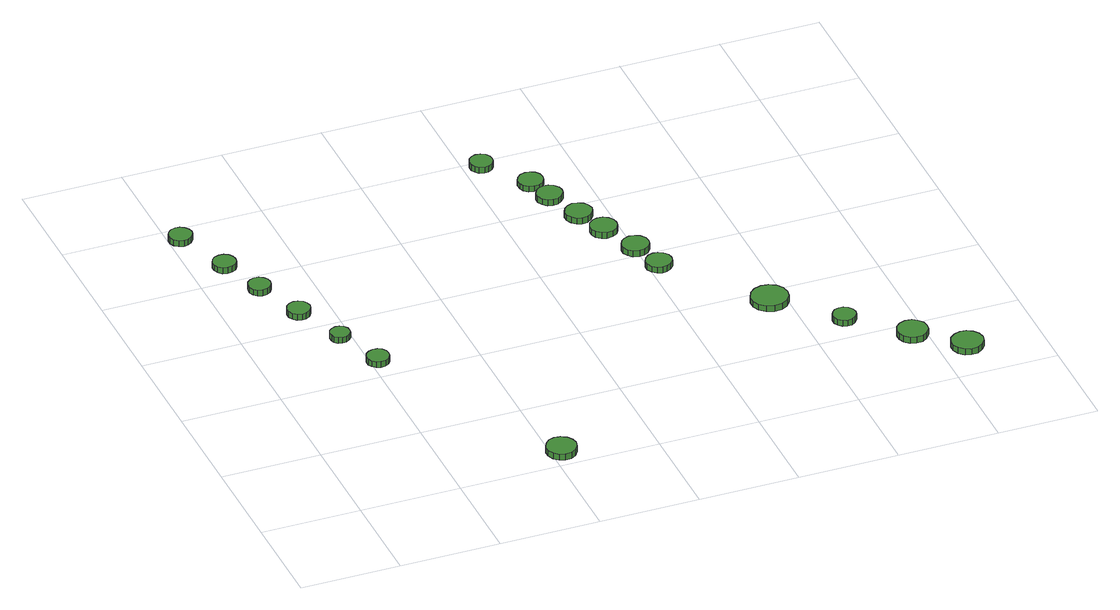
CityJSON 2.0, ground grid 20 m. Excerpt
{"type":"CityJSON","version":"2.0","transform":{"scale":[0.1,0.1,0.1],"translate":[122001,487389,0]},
"CityObjects":{
"tree1":{"type":"SolitaryVegetationObject","attributes":{"function":"something"},"geometry":[{"type":"MultiSurface","lod":"1","boundaries":[[[0,1,2,3,4,5,6,7,8,9,10,11,12,13,14]],[[15,16,17,18,19,20,21,22,23,24,25,26,27,28,29]],[[0,29,28,1]],[[1,28,27,2]],[[2,27,26,3]],[[3,26,25,4]],[[4,25,24,5]],[[5,24,23,6]],[[6,23,22,7]],[[7,22,21,8]],[[8,21,20,9]],[[9,20,19,10]],[[10,19,18,11]],[[11,18,17,12]],[[12,17,16,13]],[[13,16,15,14]],[[14,15,29,0]]]}]},
"tree2":{"type":"SolitaryVegetationObject","attributes":{"function":"something"},"geometry":[{"type":"MultiSurface","lod":"1","boundaries":[[[30,31,32,33,34,35,36,37,38,39,40,41,42,43,44]],[[45,46,47,48,49,50,51,52,53,54,55,56,57,58,59]],[[30,59,58,31]],[[31,58,57,32]],[[32,57,56,33]],[[33,56,55,34]],[[34,55,54,35]],[[35,54,53,36]],[[36,53,52,37]],[[37,52,51,38]],[[38,51,50,39]],[[39,50,49,40]],[[40,49,48,41]],[[41,48,47,42]],[[42,47,46,43]],[[43,46,45,44]],[[44,45,59,30]]]}]},
"tree3":{"type":"SolitaryVegetationObject","attributes":{"function":"something"},"geometry":[{"type":"MultiSurface","lod":"1","boundaries":[[[60,61,62,63,64,65,66,67,68,69,70,71,72,73,74]],[[75,76,77,78,79,80,81,82,83,84,85,86,87,88,89]],[[60,89,88,61]],[[61,88,87,62]],[[62,87,86,63]],[[63,86,85,64]],[[64,85,84,65]],[[65,84,83,66]],[[66,83,82,67]],[[67,82,81,68]],[[68,81,80,69]],[[69,80,79,70]],[[70,79,78,71]],[[71,78,77,72]],[[72,77,76,73]],[[73,76,75,74]],[[74,75,89,60]]]}]},
"tree4":{"type":"SolitaryVegetationObject","attributes":{"function":"something"},"geometry":[{"type":"MultiSurface","lod":"1","boundaries":[[[90,91,92,93,94,95,96,97,98,99,100,101,102,103,104]],[[105,106,107,108,109,110,111,112,113,114,115,116,117,118,119]],[[90,119,118,91]],[[91,118,117,92]],[[92,117,116,93]],[[93,116,115,94]],[[94,115,114,95]],[[95,114,113,96]],[[96,113,112,97]],[[97,112,111,98]],[[98,111,110,99]],[[99,110,109,100]],[[100,109,108,101]],[[101,108,107,102]],[[102,107,106,103]],[[103,106,105,104]],[[104,105,119,90]]]}]},
"tree5":{"type":"SolitaryVegetationObject","attributes":{"function":"something"},"geometry":[{"type":"MultiSurface","lod":"1","boundaries":[[[120,121,122,123,124,125,126,127,128,129,130,131,132,133,134]],[[135,136,137,138,139,140,141,142,143,144,145,146,147,148,149]],[[120,149,148,121]],[[121,148,147,122]],[[122,147,146,123]],[[123,146,145,124]],[[124,145,144,125]],[[125,144,143,126]],[[126,143,142,127]],[[127,142,141,128]],[[128,141,140,129]],[[129,140,139,130]],[[130,139,138,131]],[[131,138,137,132]],[[132,137,136,133]],[[133,136,135,134]],[[134,135,149,120]]]}]},
"tree6":{"type":"SolitaryVegetationObject","attributes":{"function":"something"},"geometry":[{"type":"MultiSurface","lod":"1","boundaries":[[[150,151,152,153,154,155,156,157,158,159,160,161,162,163,164]],[[165,166,167,168,169,170,171,172,173,174,175,176,177,178,179]],[[150,179,178,151]],[[151,178,177,152]],[[152,177,176,153]],[[153,176,175,154]],[[154,175,174,155]],[[155,174,173,156]],[[156,173,172,157]],[[157,172,171,158]],[[158,171,170,159]],[[159,170,169,160]],[[160,169,168,161]],[[161,168,167,162]],[[162,167,166,163]],[[163,166,165,164]],[[164,165,179,150]]]}]},
"tree7":{"type":"SolitaryVegetationObject","attributes":{"function":"something"},"geometry":[{"type":"MultiSurface","lod":"1","boundaries":[[[180,181,182,183,184,185,186,187,188,189,190,191,192,193,194]],[[195,196,197,198,199,200,201,202,203,204,205,206,207,208,209]],[[180,209,208,181]],[[181,208,207,182]],[[182,207,206,183]],[[183,206,205,184]],[[184,205,204,185]],[[185,204,203,186]],[[186,203,202,187]],[[187,202,201,188]],[[188,201,200,189]],[[189,200,199,190]],[[190,199,198,191]],[[191,198,197,192]],[[192,197,196,193]],[[193,196,195,194]],[[194,195,209,180]]]}]},
"tree8":{"type":"SolitaryVegetationObject","attributes":{"function":"something"},"geometry":[{"type":"MultiSurface","lod":"1","boundaries":[[[210,211,212,213,214,215,216,217,218,219,220,221,222,223,224]],[[225,226,227,228,229,230,231,232,233,234,235,236,237,238,239]],[[210,239,238,211]],[[211,238,237,212]],[[212,237,236,213]],[[213,236,235,214]],[[214,235,234,215]],[[215,234,233,216]],[[216,233,232,217]],[[217,232,231,218]],[[218,231,230,219]],[[219,230,229,220]],[[220,229,228,221]],[[221,228,227,222]],[[222,227,226,223]],[[223,226,225,224]],[[224,225,239,210]]]}]},
"tree9":{"type":"SolitaryVegetationObject","attributes":{"function":"something"},"geometry":[{"type":"MultiSurface","lod":"1","boundaries":[[[240,241,242,243,244,245,246,247,248,249,250,251,252,253,254]],[[255,256,257,258,259,260,261,262,263,264,265,266,267,268,269]],[[240,269,268,241]],[[241,268,267,242]],[[242,267,266,243]],[[243,266,265,244]],[[244,265,264,245]],[[245,264,263,246]],[[246,263,262,247]],[[247,262,261,248]],[[248,261,260,249]],[[249,260,259,250]],[[250,259,258,251]],[[251,258,257,252]],[[252,257,256,253]],[[253,256,255,254]],[[254,255,269,240]]]}]},
"tree10":{"type":"SolitaryVegetationObject","attributes":{"function":"something"},"geometry":[{"type":"MultiSurface","lod":"1","boundaries":[[[270,271,272,273,274,275,276,277,278,279,280,281,282,283,284]],[[285,286,287,288,289,290,291,292,293,294,295,296,297,298,299]],[[270,299,298,271]],[[271,298,297,272]],[[272,297,296,273]],[[273,296,295,274]],[[274,295,294,275]],[[275,294,293,276]],[[276,293,292,277]],[[277,292,291,278]],[[278,291,290,279]],[[279,290,289,280]],[[280,289,288,281]],[[281,288,287,282]],[[282,287,286,283]],[[283,286,285,284]],[[284,285,299,270]]]}]},
"tree11":{"type":"SolitaryVegetationObject","attributes":{"function":"something"},"geometry":[{"type":"MultiSurface","lod":"1","boundaries":[[[300,301,302,303,304,305,306,307,308,309,310,311,312,313,314]],[[315,316,317,318,319,320,321,322,323,324,325,326,327,328,329]],[[300,329,328,301]],[[301,328,327,302]],[[302,327,326,303]],[[303,326,325,304]],[[304,325,324,305]],[[305,324,323,306]],[[306,323,322,307]],[[307,322,321,308]],[[308,321,320,309]],[[309,320,319,310]],[[310,319,318,311]],[[311,318,317,312]],[[312,317,316,313]],[[313,316,315,314]],[[314,315,329,300]]]}]},
"tree12":{"type":"SolitaryVegetationObject","attributes":{"function":"something"},"geometry":[{"type":"MultiSurface","lod":"1","boundaries":[[[330,331,332,333,334,335,336,337,338,339,340,341,342,343,344]],[[345,346,347,348,349,350,351,352,353,354,355,356,357,358,359]],[[330,359,358,331]],[[331,358,357,332]],[[332,357,356,333]],[[333,356,355,334]],[[334,355,354,335]],[[335,354,353,336]],[[336,353,352,337]],[[337,352,351,338]],[[338,351,350,339]],[[339,350,349,340]],[[340,349,348,341]],[[341,348,347,342]],[[342,347,346,343]],[[343,346,345,344]],[[344,345,359,330]]]}]},
"tree13":{"type":"SolitaryVegetationObject","attributes":{"function":"something"},"geometry":[{"type":"MultiSurface","lod":"1","boundaries":[[[360,361,362,363,364,365,366,367,368,369,370,371,372,373,374]],[[375,376,377,378,379,380,381,382,383,384,385,386,387,388,389]],[[360,389,388,361]],[[361,388,387,362]],[[362,387,386,363]],[[363,386,385,364]],[[364,385,384,365]],[[365,384,383,366]],[[366,383,382,367]],[[367,382,381,368]],[[368,381,380,369]],[[369,380,379,370]],[[370,379,378,371]],[[371,378,377,372]],[[372,377,376,373]],[[373,376,375,374]],[[374,375,389,360]]]}]},
"tree14":{"type":"SolitaryVegetationObject","attributes":{"function":"something"},"geometry":[{"type":"MultiSurface","lod":"1","boundaries":[[[390,391,392,393,394,395,396,397,398,399,400,401,402,403,404]],[[405,406,407,408,409,410,411,412,413,414,415,416,417,418,419]],[[390,419,418,391]],[[391,418,417,392]],[[392,417,416,393]],[[393,416,415,394]],[[394,415,414,395]],[[395,414,413,396]],[[396,413,412,397]],[[397,412,411,398]],[[398,411,410,399]],[[399,410,409,400]],[[400,409,408,401]],[[401,408,407,402]],[[402,407,406,403]],[[403,406,405,404]],[[404,405,419,390]]]}]},
"tree15":{"type":"SolitaryVegetationObject","attributes":{"function":"something"},"geometry":[{"type":"MultiSurface","lod":"1","boundaries":[[[420,421,422,423,424,425,426,427,428,429,430,431,432,433,434]],[[435,436,437,438,439,440,441,442,443,444,445,446,447,448,449]],[[420,449,448,421]],[[421,448,447,422]],[[422,447,446,423]],[[423,446,445,424]],[[424,445,444,425]],[[425,444,443,426]],[[426,443,442,427]],[[427,442,441,428]],[[428,441,440,429]],[[429,440,439,430]],[[430,439,438,431]],[[431,438,437,432]],[[432,437,436,433]],[[433,436,435,434]],[[434,435,449,420]]]}]},
"tree16":{"type":"SolitaryVegetationObject","attributes":{"function":"something"},"geometry":[{"type":"MultiSurface","lod":"1","boundaries":[[[450,451,452,453,454,455,456,457,458,459,460,461,462,463,464]],[[465,466,467,468,469,470,471,472,473,474,475,476,477,478,479]],[[450,479,478,451]],[[451,478,477,452]],[[452,477,476,453]],[[453,476,475,454]],[[454,475,474,455]],[[455,474,473,456]],[[456,473,472,457]],[[457,472,471,458]],[[458,471,470,459]],[[459,470,469,460]],[[460,469,468,461]],[[461,468,467,462]],[[462,467,466,463]],[[463,466,465,464]],[[464,465,479,450]]]}]},
"tree17":{"type":"SolitaryVegetationObject","attributes":{"function":"something"},"geometry":[{"type":"MultiSurface","lod":"1","boundaries":[[[480,481,482,483,484,485,486,487,488,489,490,491,492,493,494]],[[495,496,497,498,499,500,501,502,503,504,505,506,507,508,509]],[[480,509,508,481]],[[481,508,507,482]],[[482,507,506,483]],[[483,506,505,484]],[[484,505,504,485]],[[485,504,503,486]],[[486,503,502,487]],[[487,502,501,488]],[[488,501,500,489]],[[489,500,499,490]],[[490,499,498,491]],[[491,498,497,492]],[[492,497,496,493]],[[493,496,495,494]],[[494,495,509,480]]]}]},
"tree18":{"type":"SolitaryVegetationObject","attributes":{"function":"something"},"geometry":[{"type":"MultiSurface","lod":"1","boundaries":[[[510,511,512,513,514,515,516,517,518,519,520,521,522,523,524]],[[525,526,527,528,529,530,531,532,533,534,535,536,537,538,539]],[[510,539,538,511]],[[511,538,537,512]],[[512,537,536,513]],[[513,536,535,514]],[[514,535,534,515]],[[515,534,533,516]],[[516,533,532,517]],[[517,532,531,518]],[[518,531,530,519]],[[519,530,529,520]],[[520,529,528,521]],[[521,528,527,522]],[[522,527,526,523]],[[523,526,525,524]],[[524,525,539,510]]]}]}
},
"vertices":[
[46,963,15],[44,972,15],[38,980,15],[30,985,15],[21,986,15],[11,983,15],[4,976,15],[0,968,15],[0,958,15],[4,949,15],[11,943,15],[21,940,15],[30,941,15],[38,946,15],[44,954,15],[44,954,2],[38,946,2],[30,941,2],[21,940,2],[11,943,2],[4,949,2],[0,958,2],[0,968,2],[4,976,2],[11,983,2],[21,986,2],[30,985,2],[38,980,2],[44,972,2],[46,963,2],
[89,851,13],[87,861,13],[82,868,13],[74,873,13],[64,874,13],[55,871,13],[48,865,13],[44,856,13],[44,847,13],[48,838,13],[55,831,13],[64,829,13],[74,830,13],[82,834,13],[87,842,13],[87,842,0],[82,834,0],[74,830,0],[64,829,0],[55,831,0],[48,838,0],[44,847,0],[44,856,0],[48,865,0],[55,871,0],[64,874,0],[74,873,0],[82,868,0],[87,861,0],[89,851,0],
[121,757,13],[119,766,13],[114,773,13],[106,778,13],[97,779,13],[88,776,13],[81,770,13],[78,761,13],[78,752,13],[81,744,13],[88,737,13],[97,735,13],[106,736,13],[114,740,13],[119,748,13],[119,748,0],[114,740,0],[106,736,0],[97,735,0],[88,737,0],[81,744,0],[78,752,0],[78,761,0],[81,770,0],[88,776,0],[97,779,0],[106,778,0],[114,773,0],[119,766,0],[121,757,0],
[160,655,13],[158,664,13],[153,672,13],[144,677,13],[135,678,13],[126,675,13],[119,669,13],[115,660,13],[115,650,13],[119,642,13],[126,635,13],[135,632,13],[144,633,13],[153,638,13],[158,646,13],[158,646,0],[153,638,0],[144,633,0],[135,632,0],[126,635,0],[119,642,0],[115,650,0],[115,660,0],[119,669,0],[126,675,0],[135,678,0],[144,677,0],[153,672,0],[158,664,0],[160,655,0],
[198,551,13],[197,559,13],[192,566,13],[185,570,13],[177,571,13],[169,568,13],[163,563,13],[160,555,13],[160,547,13],[163,540,13],[169,535,13],[177,532,13],[185,533,13],[192,537,13],[197,543,13],[197,543,0],[192,537,0],[185,533,0],[177,532,0],[169,535,0],[163,540,0],[160,547,0],[160,555,0],[163,563,0],[169,568,0],[177,571,0],[185,570,0],[192,566,0],[197,559,0],[198,551,0],
[237,451,14],[235,460,14],[230,468,14],[222,472,14],[213,473,14],[204,470,14],[197,464,14],[193,456,14],[193,446,14],[197,438,14],[204,432,14],[213,429,14],[222,430,14],[230,434,14],[235,442,14],[235,442,1],[230,434,1],[222,430,1],[213,429,1],[204,432,1],[197,438,1],[193,446,1],[193,456,1],[197,464,1],[204,470,1],[213,473,1],[222,472,1],[230,468,1],[235,460,1],[237,451,1],
[448,37,19],[445,49,19],[438,59,19],[427,65,19],[415,67,19],[403,63,19],[394,54,19],[389,43,19],[389,31,19],[394,19,19],[403,11,19],[415,7,19],[427,8,19],[438,14,19],[445,25,19],[445,25,6],[438,14,6],[427,8,6],[415,7,6],[403,11,6],[394,19,6],[389,31,6],[389,43,6],[394,54,6],[403,63,6],[415,67,6],[427,65,6],[438,59,6],[445,49,6],[448,37,6],
[656,980,17],[654,989,17],[649,997,17],[640,1002,17],[631,1003,17],[622,1000,17],[615,994,17],[611,985,17],[611,975,17],[615,967,17],[622,960,17],[631,957,17],[640,958,17],[649,963,17],[654,971,17],[654,971,4],[649,963,4],[640,958,4],[631,957,4],[622,960,4],[615,967,4],[611,975,4],[611,985,4],[615,994,4],[622,1000,4],[631,1003,4],[640,1002,4],[649,997,4],[654,989,4],[656,980,4],
[739,837,15],[737,847,15],[730,856,15],[721,861,15],[711,862,15],[701,859,15],[693,852,15],[688,842,15],[688,832,15],[693,822,15],[701,815,15],[711,812,15],[721,813,15],[730,818,15],[737,827,15],[737,827,2],[730,818,2],[721,813,2],[711,812,2],[701,815,2],[693,822,2],[688,832,2],[688,842,2],[693,852,2],[701,859,2],[711,862,2],[721,861,2],[730,856,2],[737,847,2],[739,837,2],
[722,892,15],[720,902,15],[714,910,15],[705,915,15],[695,916,15],[685,913,15],[677,906,15],[673,897,15],[673,886,15],[677,877,15],[685,870,15],[695,867,15],[705,868,15],[714,873,15],[720,882,15],[720,882,3],[714,873,3],[705,868,3],[695,867,3],[685,870,3],[677,877,3],[673,886,3],[673,897,3],[677,906,3],[685,913,3],[695,916,3],[705,915,3],[714,910,3],[720,902,3],[722,892,3],
[769,762,14],[766,773,14],[760,782,14],[750,787,14],[739,789,14],[729,785,14],[721,778,14],[716,768,14],[716,757,14],[721,747,14],[729,739,14],[739,736,14],[750,737,14],[760,743,14],[766,752,14],[766,752,1],[760,743,1],[750,737,1],[739,736,1],[729,739,1],[721,747,1],[716,757,1],[716,768,1],[721,778,1],[729,785,1],[739,789,1],[750,787,1],[760,782,1],[766,773,1],[769,762,1],
[793,699,15],[791,709,15],[785,718,15],[775,724,15],[764,725,15],[754,722,15],[745,714,15],[741,704,15],[741,693,15],[745,683,15],[754,676,15],[764,672,15],[775,674,15],[785,679,15],[791,688,15],[791,688,2],[785,679,2],[775,674,2],[764,672,2],[754,676,2],[745,683,2],[741,693,2],[741,704,2],[745,714,2],[754,722,2],[764,725,2],[775,724,2],[785,718,2],[791,709,2],[793,699,2],
[842,545,20],[840,555,20],[833,564,20],[824,569,20],[814,570,20],[804,567,20],[796,560,20],[791,550,20],[791,540,20],[796,530,20],[804,523,20],[814,520,20],[824,521,20],[833,526,20],[840,534,20],[840,534,7],[833,526,7],[824,521,7],[814,520,7],[804,523,7],[796,530,7],[791,540,7],[791,550,7],[796,560,7],[804,567,7],[814,570,7],[824,569,7],[833,564,7],[840,555,7],[842,545,7],
[825,617,17],[823,628,17],[816,637,17],[807,642,17],[796,644,17],[785,640,17],[777,633,17],[772,623,17],[772,612,17],[777,602,17],[785,594,17],[796,591,17],[807,592,17],[816,598,17],[823,607,17],[823,607,4],[816,598,4],[807,592,4],[796,591,4],[785,594,4],[777,602,4],[772,612,4],[772,623,4],[777,633,4],[785,640,4],[796,644,4],[807,642,4],[816,637,4],[823,628,4],[825,617,4],
[1000,357,21],[997,372,21],[988,384,21],[975,391,21],[960,393,21],[945,388,21],[934,378,21],[928,364,21],[928,349,21],[934,336,21],[945,326,21],[960,321,21],[975,322,21],[988,330,21],[997,342,21],[997,342,8],[988,330,8],[975,322,8],[960,321,8],[945,326,8],[934,336,8],[928,349,8],[928,364,8],[934,378,8],[945,388,8],[960,393,8],[975,391,8],[988,384,8],[997,372,8],[1000,357,8],
[1096,255,16],[1094,264,16],[1088,272,16],[1080,277,16],[1071,277,16],[1062,275,16],[1055,268,16],[1051,260,16],[1051,250,16],[1055,242,16],[1062,235,16],[1071,232,16],[1080,233,16],[1088,238,16],[1094,246,16],[1094,246,3],[1088,238,3],[1080,233,3],[1071,232,3],[1062,235,3],[1055,242,3],[1051,250,3],[1051,260,3],[1055,268,3],[1062,275,3],[1071,277,3],[1080,277,3],[1088,272,3],[1094,264,3],[1096,255,3],
[1203,163,15],[1201,175,15],[1193,185,15],[1183,192,15],[1170,193,15],[1158,189,15],[1149,181,15],[1144,169,15],[1144,157,15],[1149,145,15],[1158,137,15],[1170,133,15],[1183,134,15],[1193,141,15],[1201,151,15],[1201,151,2],[1193,141,2],[1183,134,2],[1170,133,2],[1158,137,2],[1149,145,2],[1144,157,2],[1144,169,2],[1149,181,2],[1158,189,2],[1170,193,2],[1183,192,2],[1193,185,2],[1201,175,2],[1203,163,2],
[1286,90,15],[1283,103,15],[1275,113,15],[1264,120,15],[1251,121,15],[1239,117,15],[1229,109,15],[1224,97,15],[1224,84,15],[1229,72,15],[1239,63,15],[1251,59,15],[1264,60,15],[1275,67,15],[1283,77,15],[1283,77,2],[1275,67,2],[1264,60,2],[1251,59,2],[1239,63,2],[1229,72,2],[1224,84,2],[1224,97,2],[1229,109,2],[1239,117,2],[1251,121,2],[1264,120,2],[1275,113,2],[1283,103,2],[1286,90,2]
]}
